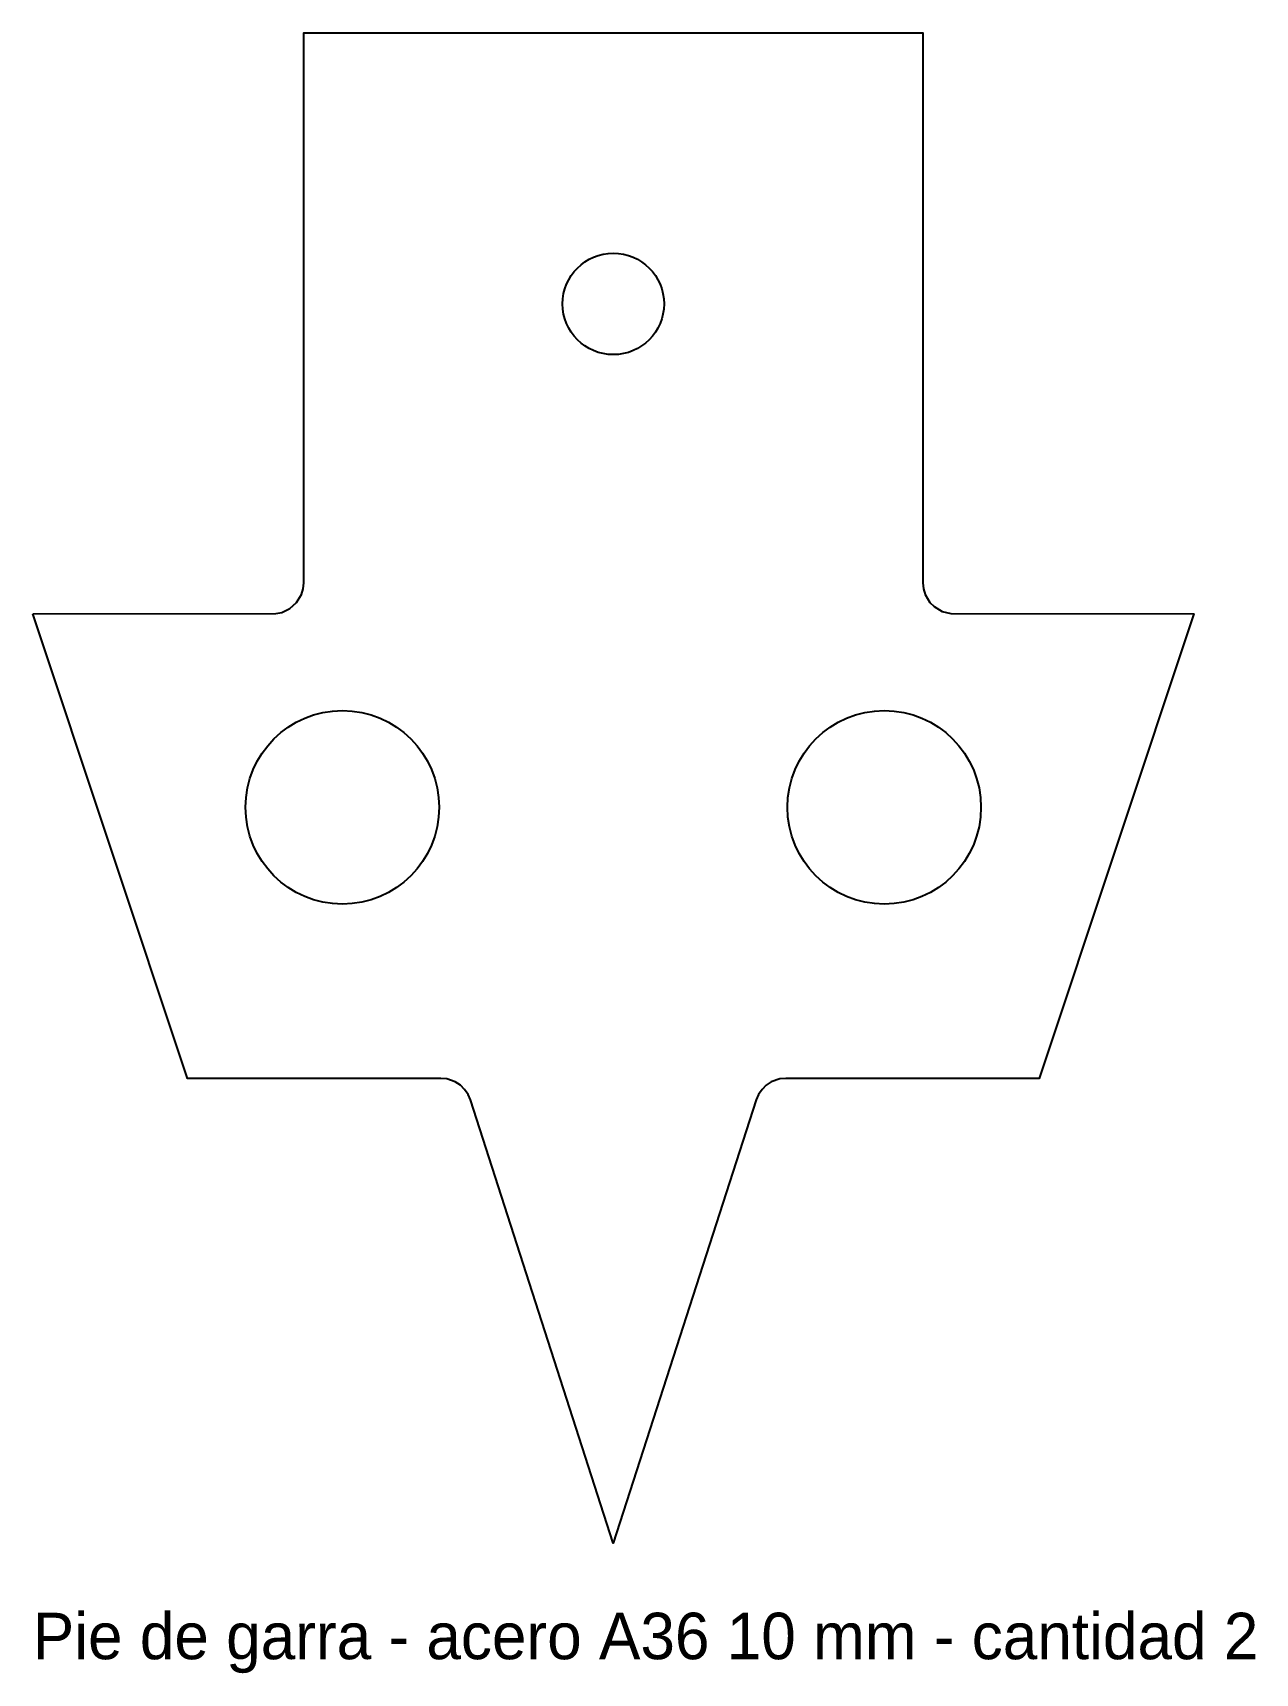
# Model space of a CAD drawing. Header units: millimetres. Extents: x -75 to 83, y -137 to 75.
import ezdxf

# ---------------------------------------------------------------- set-up
doc = ezdxf.new("R2010")
doc.units = ezdxf.units.MM
doc.layers.add('CORTE', color=1, linetype='Continuous')
doc.layers.add('NOTAS', color=3, linetype='Continuous')

msp = doc.modelspace()

# ---------------------------------------------------------------- linework, layer by layer
at = {"layer": 'CORTE'}
msp.add_lwpolyline([(-74.99, 0), (-43.61, 0.02), (-42.84, 0.17), (-41.78, 0.67), (-40.91, 1.46), (-40.3, 2.47), (-40.08, 3.22), (-40, 4), (-40, 74.9), (-40, 75), (-39.9, 75), (40, 75), (40, 4), (40.08, 3.22), (40.3, 2.47), (40.91, 1.46), (41.46, 0.91), (42.47, 0.3), (43.61, 0.02), (74.99, 0), (55, -60), (22.27, -60), (21.5, -60.07), (20.41, -60.46), (19.76, -60.88), (19.21, -61.43), (18.77, -62.06), (18.46, -62.77), (0, -119.99), (-18.46, -62.77), (-18.77, -62.06), (-19.21, -61.43), (-19.76, -60.88), (-20.41, -60.46), (-21.5, -60.07), (-22.27, -60), (-55, -60), (-74.99, 0)], close=True, dxfattribs=at)
for centre, radius in [((0, 40), 6.55), ((-35, -25), 12.5), ((35, -25), 12.5)]:
    msp.add_circle(centre, radius, dxfattribs=at)

# ---------------------------------------------------------------- texts
at = {"layer": 'NOTAS'}
msp.add_text('Pie de garra - acero A36 10 mm - cantidad 2', height=6, dxfattribs=at).set_placement((-74.99, -134.99))

doc.saveas('drawing.dxf')
